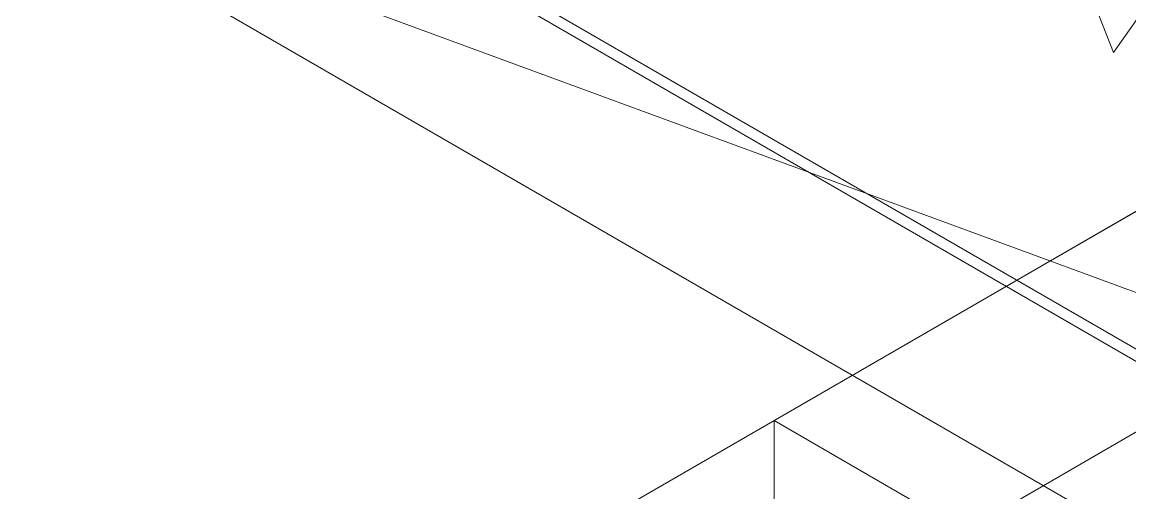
# Model space of a CAD drawing. Header units: millimetres. Extents: x -88595 to 880822, y -1054509 to -148035.
# Drawn here: x 375677.6 to 376046.8, y -320479.1 to -320322.3 of the extents above; entities that cross this region are included whole.
import ezdxf

# ---------------------------------------------------------------- set-up
doc = ezdxf.new("R2010")
doc.units = ezdxf.units.MM
for name, color, linetype, lineweight in [('Воздуховоды', 7, 'Continuous', 18), ('Марки', 7, 'Continuous', 20), ('Оборудование', 7, 'Continuous', 18)]:
    doc.layers.add(name, color=color, linetype=linetype, lineweight=lineweight)

# ---------------------------------------------------------------- blocks, each defined once
blk = doc.blocks.new('$0$ADSK_Канальный блок кондиционера1 - AD182MJERAB-3267445-В_ОВ3_1')
at = {"layer": 'Оборудование'}
for p, q in [((657.88, 17299.56), (1407.41, 16866.81)), ((1410.95, 16868.85), (661.42, 17301.6)), ((1421.55, 16799.45), (679.09, 17228.11)), ((928.7, 16719.03), (1421.55, 17003.58)), ((1360.04, 16968.06), (1218.62, 16886.41)), ((1282.25, 16849.67), (1423.68, 16931.32)), ((1218.62, 16886.41), (1282.25, 16849.67)), ((1218.62, 16886.41), (1218.62, 16682.28))]:
    blk.add_line(p, q, dxfattribs=at)
blk = doc.blocks.new('$0$ADSK_Решетка вентиляционная жалюзийная_Приточная2 - Решетка приточная_Однорядная-V179-В_ОВ3_1')
at = {"layer": 'Воздуховоды', "color": 140, "true_color": 0x1bb3e4}
for p, q in [((6723.44, 14002.13), (6776.47, 13865.45)), ((6776.47, 13865.45), (6829.51, 13940.9))]:
    blk.add_line(p, q, dxfattribs=at)

msp = doc.modelspace()

# ---------------------------------------------------------------- linework, layer by layer
at = {"layer": 'Марки'}
msp.add_line((375687.7, -320279.67), (376366.91, -320529.23), dxfattribs=at)

# ---------------------------------------------------------------- block references
at = {"layer": 'Воздуховоды', "color": 140, "true_color": 0x1bb3e4}
msp.add_blockref('$0$ADSK_Решетка вентиляционная жалюзийная_Приточная2 - Решетка приточная_Однорядная-V179-В_ОВ3_1', (369264.87, -334197.92), dxfattribs=at)
at = {"layer": 'Оборудование'}
msp.add_blockref('$0$ADSK_Канальный блок кондиционера1 - AD182MJERAB-3267445-В_ОВ3_1', (374709.59, -337341.43), dxfattribs=at)

doc.saveas('drawing.dxf')
